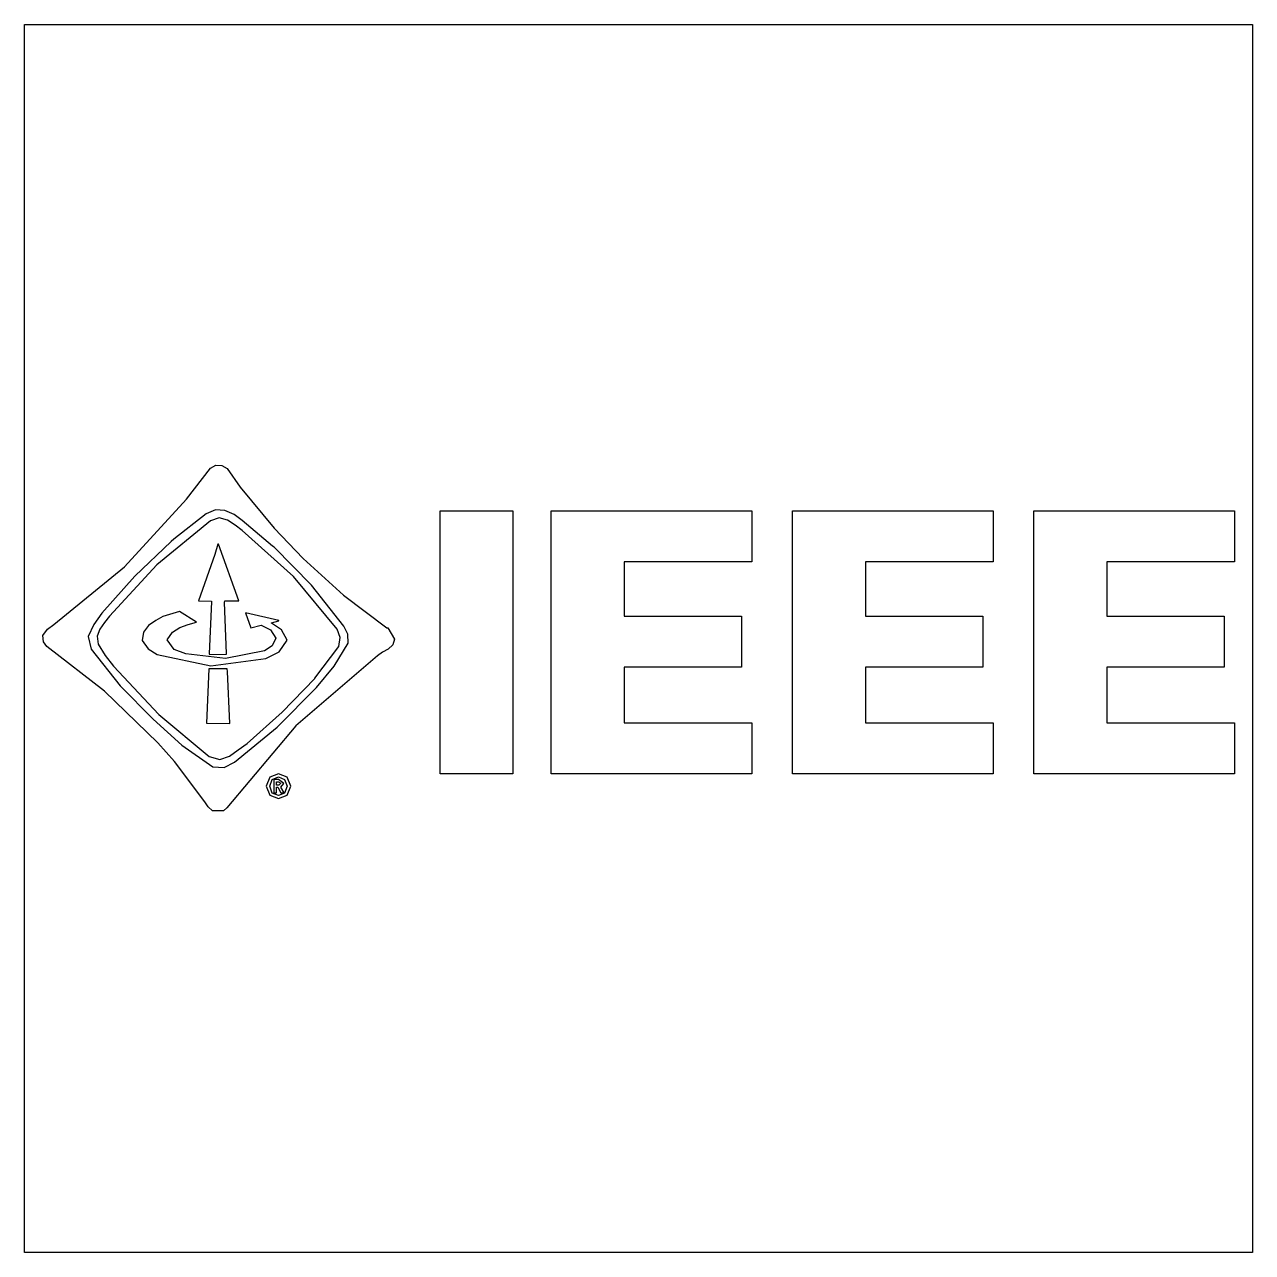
# Model space of a CAD drawing. Extents: x 2.8 to 5.47, y 4.51 to 7.19.
import ezdxf

# ---------------------------------------------------------------- set-up
doc = ezdxf.new("R2010")
doc.units = 0
doc.layers.get('0').update_dxf_attribs({"linetype": 'CONTINUOUS'})

msp = doc.modelspace()

# ---------------------------------------------------------------- linework, layer by layer
at = {"color": 7}
for points in [[(2.79531, 7.18506), (5.47244, 7.18506), (5.47244, 4.50786), (2.79531, 4.50786), (2.79531, 7.18506)], [(3.19129, 6.11854), (3.12071, 6.06326), (3.11524, 6.05817), (3.03569, 5.98258), (2.96397, 5.90142), (2.94607, 5.87722), (2.93386, 5.85075), (2.94075, 5.82329), (3.00364, 5.74311), (3.07547, 5.67025), (3.13851, 5.61372), (3.20611, 5.56635), (3.23047, 5.56538), (3.25293, 5.57693), (3.34614, 5.65338), (3.43186, 5.73996), (3.4706, 5.78624), (3.50103, 5.83594), (3.50043, 5.85585), (3.49169, 5.8731), (3.42063, 5.96272), (3.33957, 6.04551), (3.33589, 6.04758), (3.26986, 6.10379), (3.25211, 6.11654), (3.2321, 6.12538), (3.21126, 6.12717), (3.19129, 6.11854)], [(3.21701, 6.05236), (3.21001, 6.02979), (3.17475, 5.92888), (3.20313, 5.92806), (3.20313, 5.92714), (3.19803, 5.81304), (3.19889, 5.81179), (3.23568, 5.81218), (3.23568, 5.81392), (3.23113, 5.92469), (3.23182, 5.92839), (3.26281, 5.92888), (3.21793, 6.05236), (3.21701, 6.05236)], [(3.09711, 5.89421), (3.08117, 5.88574), (3.06569, 5.87472), (3.05447, 5.86046), (3.05149, 5.84229), (3.06478, 5.82383), (3.08442, 5.81179), (3.20144, 5.78722), (3.32146, 5.803), (3.3501, 5.81711), (3.36757, 5.84261), (3.35585, 5.8655), (3.33376, 5.87978), (3.33376, 5.88064), (3.34944, 5.88493), (3.34944, 5.88542), (3.27675, 5.90267), (3.28851, 5.87007), (3.31087, 5.87522), (3.33122, 5.8654), (3.34347, 5.84739), (3.33529, 5.83014), (3.31847, 5.81939), (3.23335, 5.80306), (3.1466, 5.81272), (3.12136, 5.82269), (3.10644, 5.84386), (3.11774, 5.85997), (3.13351, 5.87033), (3.15169, 5.87701), (3.17019, 5.88189), (3.1334, 5.90565), (3.09711, 5.89421)], [(3.19732, 5.78049), (3.19168, 5.66178), (3.24289, 5.66146), (3.23779, 5.77468), (3.23693, 5.78011), (3.19732, 5.78049)]]:
    msp.add_lwpolyline(points, close=True, dxfattribs=at)
at = {"color": 150}
for points in [[(3.26563, 6.17649), (3.33957, 6.08686), (3.40261, 6.021), (3.49089, 5.94086), (3.58524, 5.87007), (3.58735, 5.86974), (3.60211, 5.84526), (3.59793, 5.83236), (3.58817, 5.82346), (3.57607, 5.81635), (3.565, 5.80881), (3.38683, 5.65625), (3.23654, 5.4776), (3.22939, 5.47038), (3.20524, 5.47038), (3.19542, 5.47928), (3.18832, 5.49067), (3.12196, 5.5785), (3.08567, 5.61865), (2.96957, 5.73156), (2.84392, 5.82872), (2.83626, 5.83942), (2.83544, 5.85286), (2.84511, 5.86654), (2.85921, 5.87696), (3.01307, 6.00261), (3.14871, 6.15028), (3.20068, 6.21789), (3.21229, 6.22424), (3.2251, 6.22385), (3.23693, 6.21718), (3.26563, 6.17649)], [(3.20068, 6.10308), (3.08365, 6.00711), (2.98036, 5.89513), (2.96967, 5.88118), (2.95942, 5.86681), (2.9534, 5.85129), (2.95557, 5.83382), (2.97125, 5.80919), (2.98936, 5.78614), (3.08832, 5.68078), (3.19803, 5.58908), (3.22125, 5.58247), (3.24197, 5.58963), (3.26133, 5.60374), (3.28043, 5.61778), (3.35661, 5.68554), (3.428, 5.759), (3.428, 5.76019), (3.48047, 5.82872), (3.4835, 5.84847), (3.47656, 5.86714), (3.38135, 5.98144), (3.26986, 6.08192), (3.25418, 6.09369), (3.23742, 6.10439), (3.21957, 6.10921), (3.20068, 6.10308)], [(3.70117, 6.125), (3.86014, 6.125), (3.86014, 5.55117), (3.70117, 5.55117), (3.70117, 6.125)], [(3.94358, 5.55117), (3.94358, 6.125), (4.38075, 6.125), (4.38075, 6.01372), (4.10254, 6.01372), (4.10254, 5.89529), (4.35846, 5.89529), (4.35846, 5.78401), (4.10254, 5.78401), (4.10254, 5.66243), (4.38075, 5.66243), (4.38075, 5.55117), (3.94358, 5.55117)], [(4.46972, 5.55117), (4.46972, 6.125), (4.9069, 6.125), (4.9069, 6.01372), (4.62869, 6.01372), (4.62869, 5.89529), (4.88465, 5.89529), (4.88465, 5.78401), (4.62869, 5.78401), (4.62869, 5.66243), (4.9069, 5.66243), (4.9069, 5.55117), (4.46972, 5.55117)], [(4.99593, 5.55117), (4.99593, 6.125), (5.43306, 6.125), (5.43306, 6.01372), (5.15489, 6.01372), (5.15489, 5.89529), (5.41081, 5.89529), (5.41081, 5.78401), (5.15489, 5.78401), (5.15489, 5.66243), (5.43306, 5.66243), (5.43306, 5.55117), (4.99593, 5.55117)], [(3.37576, 5.52436), (3.36768, 5.54406), (3.34901, 5.55106), (3.33029, 5.54406), (3.32226, 5.52436), (3.33029, 5.50478), (3.34901, 5.49772), (3.36768, 5.50478), (3.37576, 5.52436)], [(3.36806, 5.52436), (3.36236, 5.50956), (3.34901, 5.50385), (3.34901, 5.50396), (3.3355, 5.50956), (3.32997, 5.52436), (3.3355, 5.53922), (3.34901, 5.54482), (3.36236, 5.53922), (3.36806, 5.52436)], [(3.34457, 5.52214), (3.3475, 5.52214), (3.35411, 5.5101), (3.36139, 5.5101), (3.35406, 5.52263), (3.36094, 5.53011), (3.34918, 5.53874), (3.33849, 5.53874), (3.33849, 5.5101), (3.34457, 5.5101), (3.34457, 5.52214)], [(3.34457, 5.52696), (3.34457, 5.5339), (3.3489, 5.5339), (3.35439, 5.53076), (3.35004, 5.52696), (3.34457, 5.52696)]]:
    msp.add_lwpolyline(points, close=True, dxfattribs=at)

doc.saveas('drawing.dxf')
